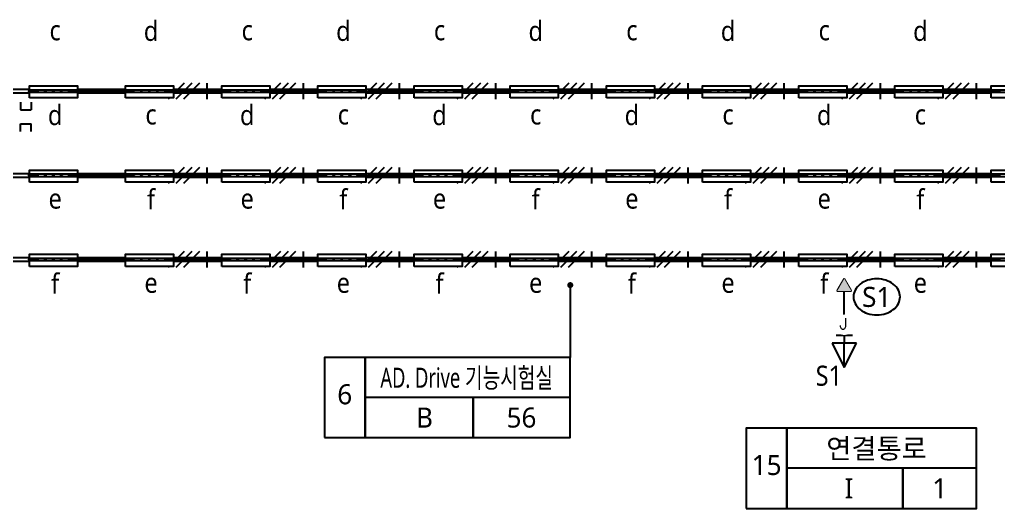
# Model space of a CAD drawing. Header units: millimetres. Extents: x -168200 to 504600, y -244718 to -125918.
# Drawn here: x 86418 to 110847, y -206777 to -194582 of the extents above; entities that cross this region are included whole.
import ezdxf
from ezdxf.enums import TextEntityAlignment as Align

# ---------------------------------------------------------------- set-up
doc = ezdxf.new("R2010")
doc.units = ezdxf.units.MM
doc.set_wipeout_variables(frame=1)
for name, color, linetype in [('elec-box', 6, 'Continuous'), ('RACEWAY', 6, 'Continuous'), ('S', 4, 'Continuous'), ('SECT', 2, 'Continuous'), ('SYM', 3, 'Continuous'), ('TIT', 2, 'Continuous'), ('레이스웨이', 3, 'Continuous')]:
    doc.layers.add(name, color=color, linetype=linetype)
doc.styles.add('$0$스타일1', font='malgun.ttf')
doc.styles.add('arch', font='malgun.ttf')
doc.styles.add('GHS', font='malgun.ttf')
doc.styles.add('ROMANS', font='romans.shx', dxfattribs={"height": 2.5})
doc.dimstyles.new('DIM-QD 1', dxfattribs={"dimtxt": 3, "dimasz": 1.5, "dimexe": 1, "dimexo": 0, "dimgap": 1, "dimtad": 1, "dimdec": 3, "dimdsep": 46, "dimlunit": 6, "dimtxsty": '$0$스타일1', "dimblk1": 'ARCHTICK', "dimblk2": 'ARCHTICK', "dimsah": 1, "dimcen": 0, "dimclrd": 256, "dimclre": 256, "dimclrt": 3, "dimazin": 2, "dimtfac": 1, "dimtdec": 3, "dimtix": 1, "dimtmove": 2, "dimatfit": 3, "dimldrblk": 'ARCHTICK', "dimfxl": 1, "dimtolj": 1, "dimtzin": 0, "dimarcsym": 0})

# ---------------------------------------------------------------- blocks, each defined once
blk = doc.blocks.new('aaa')
at = {"layer": 'SYM'}
blk.add_line((-150, 0), (150, 0), dxfattribs=at)
at = {"layer": 'SYM', "lineweight": -2}
for p, q in [((0, 0), (0, -150)), ((-225, -150), (0, -600)), ((225, -150), (-225, -150)), ((0, -600), (225, -150)), ((0, -600), (0, -150))]:
    blk.add_line(p, q, dxfattribs=at)
blk = doc.blocks.new('A5')
at = {"layer": 'SYM'}
blk.add_lwpolyline([(0, 0), (0.83, 1.44), (-0.83, 1.44)], close=True, dxfattribs=at)
at = {"color": 6}
blk.add_wipeout([(-0.83, 1.44), (0.83, 1.44), (0, 0)], dxfattribs=at).dxf.layer = 'SYM'
at = {"layer": 'SYM'}
h = blk.add_hatch(color=6, dxfattribs=at)
h.dxf.hatch_style = 1
h.paths.add_polyline_path([(-0.83, 1.44), (0, 0), (0.83, 1.44)])
blk = doc.blocks.new('E18')
blk.add_wipeout([(0, -1.5), (0.57, -1.39), (1.06, -1.06), (1.39, -0.57), (1.5, 0), (1.39, 0.57), (1.06, 1.06), (0.57, 1.39), (0, 1.5), (-0.57, 1.39), (-1.06, 1.06), (-1.39, 0.57), (-1.5, 0), (-1.39, -0.57), (-1.06, -1.06), (-0.57, -1.39)]).dxf.layer = 'SYM'
at = {"layer": 'SYM', "style": 'ROMANS'}
blk.add_text('J', height=1.65, dxfattribs=at).set_placement((-0.69, -0.67))
blk = doc.blocks.new('_ARCHTICK')
at = {"color": 0, "linetype": 'ByBlock', "const_width": 0.15}
blk.add_lwpolyline([(-0.5, -0.5), (0.5, 0.5)], dxfattribs=at)
blk = doc.blocks.new('zw$29C1')
blk.add_wipeout([(600, 150), (600, -150), (-600, -150), (-600, 150)]).dxf.layer = 'SYM'
at = {"layer": 'SYM'}
blk.add_lwpolyline([(600, 150), (600, -150), (-600, -150), (-600, 150)], close=True, dxfattribs=at)
blk = doc.blocks.new('레이스 웨이 등기구')
at = {"layer": 'S'}
for points in [[(113454, -190211), (113454, -190141), (114654, -190141), (114654, -190211), (113454, -190211)], [(113454, -190176), (113654, -190176)], [(114654, -190176), (114454, -190176)]]:
    blk.add_lwpolyline(points, dxfattribs=at)
blk = doc.blocks.new('A$Ccecb5d5e')
at = {"layer": '레이스웨이', "rotation": 180}
blk.add_blockref('zw$29C1', (-600, -150), dxfattribs=at)
at = {"layer": '레이스웨이'}
for centre in [(-1200, -130), (-1000, -130), (-800, -130), (-600, -130), (-400, -130), (-200, -130), (0, -130)]:
    blk.add_circle(centre, 15, dxfattribs=at)
blk.add_blockref('레이스 웨이 등기구', (-114654, 190046), dxfattribs=at)

msp = doc.modelspace()

# ---------------------------------------------------------------- linework, layer by layer
at = {"layer": 'RACEWAY'}
for points in [[(111962.5, -196417.7), (86162.5, -196417.7), (86162.5, -196317.7), (111962.5, -196317.7)], [(111962.5, -198517.7), (86162.5, -198517.7), (86162.5, -198417.7), (111962.5, -198417.7)], [(111962.5, -200617.7), (86162.5, -200617.7), (86162.5, -200517.7), (111962.5, -200517.7)]]:
    msp.add_lwpolyline(points, close=True, dxfattribs=at)
at = {"layer": 'S'}
msp.add_line((107000, -201938.4, 1), (107000, -201050, 1), dxfattribs=at)
at = {"layer": 'SECT'}
for p, q in [((86439.1, -196645.6), (86439.1, -196835.6)), ((86707.9, -196645.6), (86707.9, -196835.6)), ((86439.1, -196835.6), (86707.9, -196835.6)), ((86439.1, -197373), (86439.1, -197183)), ((86439.1, -197183), (86707.9, -197183)), ((86707.9, -197373), (86707.9, -197183))]:
    msp.add_line(p, q, dxfattribs=at)
at = {"layer": 'TIT', "color": 6}
for p, q in [((90529.3, -196167.7), (90129.3, -196567.7)), ((90717.9, -196167.7), (90317.9, -196567.7)), ((90906.4, -196167.7), (90506.4, -196567.7)), ((91095, -196167.7), (91095, -196567.7)), ((92929.3, -196167.7), (92529.3, -196567.7)), ((93117.9, -196167.7), (92717.9, -196567.7)), ((93306.4, -196167.7), (92906.4, -196567.7)), ((93495, -196167.7), (93495, -196567.7)), ((95329.3, -196167.7), (94929.3, -196567.7)), ((95517.9, -196167.7), (95117.9, -196567.7)), ((95706.4, -196167.7), (95306.4, -196567.7)), ((95895, -196167.7), (95895, -196567.7)), ((97729.3, -196167.7), (97329.3, -196567.7)), ((97917.9, -196167.7), (97517.9, -196567.7)), ((98106.4, -196167.7), (97706.4, -196567.7)), ((98295, -196167.7), (98295, -196567.7)), ((100129.3, -196167.7), (99729.3, -196567.7)), ((100317.9, -196167.7), (99917.9, -196567.7)), ((100506.4, -196167.7), (100106.4, -196567.7)), ((100695, -196167.7), (100695, -196567.7)), ((102529.3, -196167.7), (102129.3, -196567.7)), ((102717.9, -196167.7), (102317.9, -196567.7)), ((102906.4, -196167.7), (102506.4, -196567.7)), ((103095, -196167.7), (103095, -196567.7)), ((104929.3, -196167.7), (104529.3, -196567.7)), ((105117.9, -196167.7), (104717.9, -196567.7)), ((105306.4, -196167.7), (104906.4, -196567.7)), ((105495, -196167.7), (105495, -196567.7)), ((107329.3, -196167.7), (106929.3, -196567.7)), ((107517.9, -196167.7), (107117.9, -196567.7)), ((107706.4, -196167.7), (107306.4, -196567.7)), ((107895, -196167.7), (107895, -196567.7)), ((109729.3, -196167.7), (109329.3, -196567.7)), ((109917.9, -196167.7), (109517.9, -196567.7)), ((110106.4, -196167.7), (109706.4, -196567.7)), ((110295, -196167.7), (110295, -196567.7)), ((90529.3, -198267.7), (90129.3, -198667.7)), ((90717.9, -198267.7), (90317.9, -198667.7)), ((90906.4, -198267.7), (90506.4, -198667.7)), ((91095, -198267.7), (91095, -198667.7)), ((92929.3, -198267.7), (92529.3, -198667.7)), ((93117.9, -198267.7), (92717.9, -198667.7)), ((93306.4, -198267.7), (92906.4, -198667.7)), ((93495, -198267.7), (93495, -198667.7)), ((95329.3, -198267.7), (94929.3, -198667.7)), ((95517.9, -198267.7), (95117.9, -198667.7)), ((95706.4, -198267.7), (95306.4, -198667.7)), ((95895, -198267.7), (95895, -198667.7)), ((97729.3, -198267.7), (97329.3, -198667.7)), ((97917.9, -198267.7), (97517.9, -198667.7)), ((98106.4, -198267.7), (97706.4, -198667.7)), ((98295, -198267.7), (98295, -198667.7)), ((100129.3, -198267.7), (99729.3, -198667.7)), ((100317.9, -198267.7), (99917.9, -198667.7)), ((100506.4, -198267.7), (100106.4, -198667.7)), ((100695, -198267.7), (100695, -198667.7)), ((102529.3, -198267.7), (102129.3, -198667.7)), ((102717.9, -198267.7), (102317.9, -198667.7)), ((102906.4, -198267.7), (102506.4, -198667.7)), ((103095, -198267.7), (103095, -198667.7)), ((104929.3, -198267.7), (104529.3, -198667.7)), ((105117.9, -198267.7), (104717.9, -198667.7)), ((105306.4, -198267.7), (104906.4, -198667.7)), ((105495, -198267.7), (105495, -198667.7)), ((107329.3, -198267.7), (106929.3, -198667.7)), ((107517.9, -198267.7), (107117.9, -198667.7)), ((107706.4, -198267.7), (107306.4, -198667.7)), ((107895, -198267.7), (107895, -198667.7)), ((109729.3, -198267.7), (109329.3, -198667.7)), ((109917.9, -198267.7), (109517.9, -198667.7)), ((110106.4, -198267.7), (109706.4, -198667.7)), ((110295, -198267.7), (110295, -198667.7)), ((90529.3, -200367.7), (90129.3, -200767.7)), ((90717.9, -200367.7), (90317.9, -200767.7)), ((90906.4, -200367.7), (90506.4, -200767.7)), ((91095, -200367.7), (91095, -200767.7)), ((92929.3, -200367.7), (92529.3, -200767.7)), ((93117.9, -200367.7), (92717.9, -200767.7)), ((93306.4, -200367.7), (92906.4, -200767.7)), ((93495, -200367.7), (93495, -200767.7)), ((95329.3, -200367.7), (94929.3, -200767.7)), ((95517.9, -200367.7), (95117.9, -200767.7)), ((95706.4, -200367.7), (95306.4, -200767.7)), ((95895, -200367.7), (95895, -200767.7)), ((97729.3, -200367.7), (97329.3, -200767.7)), ((97917.9, -200367.7), (97517.9, -200767.7)), ((98106.4, -200367.7), (97706.4, -200767.7)), ((98295, -200367.7), (98295, -200767.7)), ((100129.3, -200367.7), (99729.3, -200767.7)), ((100317.9, -200367.7), (99917.9, -200767.7)), ((100506.4, -200367.7), (100106.4, -200767.7)), ((100695, -200367.7), (100695, -200767.7)), ((102529.3, -200367.7), (102129.3, -200767.7)), ((102717.9, -200367.7), (102317.9, -200767.7)), ((102906.4, -200367.7), (102506.4, -200767.7)), ((103095, -200367.7), (103095, -200767.7)), ((104929.3, -200367.7), (104529.3, -200767.7)), ((105117.9, -200367.7), (104717.9, -200767.7)), ((105306.4, -200367.7), (104906.4, -200767.7)), ((105495, -200367.7), (105495, -200767.7)), ((107329.3, -200367.7), (106929.3, -200767.7)), ((107517.9, -200367.7), (107117.9, -200767.7)), ((107706.4, -200367.7), (107306.4, -200767.7)), ((107895, -200367.7), (107895, -200767.7)), ((109729.3, -200367.7), (109329.3, -200767.7)), ((109917.9, -200367.7), (109517.9, -200767.7)), ((110106.4, -200367.7), (109706.4, -200767.7)), ((110295, -200367.7), (110295, -200767.7))]:
    msp.add_line(p, q, dxfattribs=at)

# ---------------------------------------------------------------- block references
at = {"layer": 'SYM', "xscale": 1.34784, "yscale": 1.34784, "zscale": 1.34784}
msp.add_blockref('aaa', (107000, -202452.7, 1), dxfattribs=at)

# ---------------------------------------------------------------- texts
at = {"layer": 'elec-box', "color": 3, "style": 'GHS'}
for s, p in [('6', (94533.5, -203930)), ('15', (105061.8, -205696.8))]:
    msp.add_text(s, height=500, dxfattribs=at).set_placement(p, align=Align.MIDDLE)
at = {"layer": 'SYM', "style": 'arch', "width": 0.9}
for s, p in [('d', (89699, -194851.3)), ('d', (94499, -194851.3)), ('d', (99299, -194851.3)), ('d', (104099, -194851.3)), ('d', (108899, -194851.3)), ('c', (87306.1, -194851.3)), ('c', (92099, -194851.3)), ('c', (96899, -194851.3)), ('c', (101699, -194851.3)), ('c', (106499, -194851.3)), ('d', (87306.1, -196951.3)), ('c', (89699, -196951.3)), ('d', (92099, -196951.3)), ('c', (94499, -196951.3)), ('d', (96899, -196951.3)), ('c', (99299, -196951.3)), ('d', (101699, -196951.3)), ('c', (104099, -196951.3)), ('d', (106499, -196951.3)), ('c', (108899, -196951.3)), ('f', (89699, -199051.3)), ('f', (94499, -199051.3)), ('f', (99299, -199051.3)), ('f', (104099, -199051.3)), ('f', (108899, -199051.3)), ('e', (87306.1, -199051.3)), ('e', (92099, -199051.3)), ('e', (96899, -199051.3)), ('e', (101699, -199051.3)), ('e', (106499, -199051.3)), ('f', (87306.1, -201151.3)), ('e', (89699, -201151.3)), ('f', (92099, -201151.3)), ('e', (94499, -201151.3)), ('f', (96899, -201151.3)), ('e', (99299, -201151.3)), ('f', (101699, -201151.3)), ('e', (104099, -201151.3)), ('f', (106499, -201151.3)), ('e', (108899, -201151.3)), ('S1', (106613.7, -203466))]:
    msp.add_text(s, height=500, dxfattribs=at).set_placement(p, align=Align.MIDDLE)
at = {"layer": 'SYM', "style": 'GHS'}
msp.add_text('S1', height=500, dxfattribs=at).set_placement((107810, -201500), align=Align.MIDDLE)

# ---------------------------------------------------------------- wipeouts: each hides what was drawn before it
at = {"color": 6}
for points in [[(95041, -203010), (100161.2, -203010), (100161.2, -204010), (95041, -204010)], [(105569.4, -204776.8), (110299.6, -204776.8), (110299.6, -205776.8), (105569.4, -205776.8)]]:
    msp.add_wipeout(points, dxfattribs=at).dxf.layer = 'elec-box'

# ---------------------------------------------------------------- next in the draw order: linework, layer by layer
at = {"layer": 'elec-box', "color": 6}
for points in [[(95041, -204010), (100161.2, -204010), (100161.2, -203010), (95041, -203010)], [(105569.4, -205776.8), (110299.6, -205776.8), (110299.6, -204776.8), (105569.4, -204776.8)]]:
    msp.add_lwpolyline(points, close=True, dxfattribs=at)

# ---------------------------------------------------------------- next in the draw order: block references
for p in [(87861.9, -196237.8), (90262, -196237.8), (92662.1, -196237.8), (95062.2, -196237.8), (97462.3, -196237.8), (99862.4, -196237.8), (102262.5, -196237.8), (104662.5, -196237.8), (107062.5, -196237.8), (109462.5, -196237.8), (111862.5, -196237.8), (87861.9, -198337.8), (90262, -198337.8), (92662.1, -198337.8), (95062.2, -198337.8), (97462.3, -198337.8), (99862.4, -198337.8), (102262.5, -198337.8), (104662.5, -198337.8), (107062.5, -198337.8), (109462.5, -198337.8), (111862.5, -198337.8), (87861.9, -200437.8), (90262, -200437.8), (92662.1, -200437.8), (95062.2, -200437.8), (97462.3, -200437.8), (99862.4, -200437.8), (102262.5, -200437.8), (104662.5, -200437.8), (107062.5, -200437.8), (109462.5, -200437.8), (111862.5, -200437.8)]:
    msp.add_blockref('A$Ccecb5d5e', p)
at = {"layer": 'S', "xscale": 210.0000233311651, "yscale": 210.0000233311651, "zscale": 210.0000233311651, "rotation": 179.9999999999998}
msp.add_blockref('A5', (107000, -201050, 1), dxfattribs=at)
at = {"layer": 'SYM', "xscale": 171.4285714273867, "yscale": 171.4285714273867, "zscale": 171.4285714273867}
msp.add_blockref('E18', (107000, -202195.6, 1), dxfattribs=at)

# ---------------------------------------------------------------- next in the draw order: texts
at = {"layer": 'elec-box', "color": 3, "style": 'GHS', "width": 0.7}
msp.add_text('AD. Drive 기능시험실', height=500, dxfattribs=at).set_placement((97576.1, -203510), align=Align.MIDDLE)
at = {"layer": 'elec-box', "color": 3, "style": 'GHS'}
msp.add_text('연결통로', height=500, dxfattribs=at).set_placement((107804.5, -205276.8), align=Align.MIDDLE)

# ---------------------------------------------------------------- next in the draw order: leaders
at = {"layer": 'elec-box'}
msp.add_leader([(100161.2, -201205.3), (100161.2, -202977.5), (100161.2, -203010)], dimstyle='DIM-QD 1', override={"dimscale": 100, "dimasz": 1.5, "dimtad": 0, "dimclrd": 6, "dimldrblk": 'DOT'}, dxfattribs=at)

# ---------------------------------------------------------------- next in the draw order: linework, layer by layer
at = {"layer": 'S'}
for points in [[(87862.2, -196367.7), (89062.2, -196367.7)], [(90262.3, -196367.7), (91462.3, -196367.7)], [(92662.2, -196367.7), (93862.2, -196367.7)], [(95115.1, -196367.7), (96315.1, -196367.7)], [(97462.4, -196367.7), (98662.4, -196367.7)], [(99862.5, -196367.7), (101062.5, -196367.7)], [(102262.6, -196367.7), (103462.6, -196367.7)], [(104662.6, -196367.7), (105862.6, -196367.7)], [(107062.6, -196367.7), (108262.6, -196367.7)], [(109462.6, -196367.7), (110662.6, -196367.7)], [(87862.2, -198467.7), (89062.2, -198467.7)], [(90262.3, -198467.7), (91462.3, -198467.7)], [(92662.2, -198467.7), (93862.2, -198467.7)], [(95115.1, -198467.7), (96315.1, -198467.7)], [(97462.4, -198467.7), (98662.4, -198467.7)], [(99862.5, -198467.7), (101062.5, -198467.7)], [(102262.6, -198467.7), (103462.6, -198467.7)], [(104662.6, -198467.7), (105862.6, -198467.7)], [(107062.6, -198467.7), (108262.6, -198467.7)], [(109462.6, -198467.7), (110662.6, -198467.7)], [(87862.2, -200567.7), (89062.2, -200567.7)], [(90262.3, -200567.7), (91462.3, -200567.7)], [(92662.2, -200567.7), (93862.2, -200567.7)], [(95115.1, -200567.7), (96315.1, -200567.7)], [(97462.4, -200567.7), (98662.4, -200567.7)], [(99862.5, -200567.7), (101062.5, -200567.7)], [(102262.6, -200567.7), (103462.6, -200567.7)], [(104662.6, -200567.7), (105862.6, -200567.7)], [(107062.6, -200567.7), (108262.6, -200567.7)], [(109462.6, -200567.7), (110662.6, -200567.7)]]:
    msp.add_lwpolyline(points, dxfattribs=at)

# ---------------------------------------------------------------- next in the draw order: block references
at = {"layer": 'S', "xscale": 210.0000233311651, "yscale": 210.0000233311651, "zscale": 210.0000233311651, "rotation": 179.9999999999998}
msp.add_blockref('A5', (107000, -201050, 1), dxfattribs=at)

# ---------------------------------------------------------------- next in the draw order: wipeouts: each hides what was drawn before it
at = {"color": 6}
for points in [[(95041, -204010), (97740, -204010), (97740, -205010), (95041, -205010)], [(105569.4, -205776.8), (108464.5, -205776.8), (108464.5, -206776.8), (105569.4, -206776.8)]]:
    msp.add_wipeout(points, dxfattribs=at).dxf.layer = 'elec-box'

# ---------------------------------------------------------------- next in the draw order: linework, layer by layer
at = {"layer": 'elec-box', "color": 6}
for points in [[(94025.9, -205010), (95041, -205010), (95041, -203010), (94025.9, -203010)], [(95041, -205010), (97740, -205010), (97740, -204010), (95041, -204010)], [(104554.3, -206776.8), (105569.4, -206776.8), (105569.4, -204776.8), (104554.3, -204776.8)], [(105569.4, -206776.8), (108464.5, -206776.8), (108464.5, -205776.8), (105569.4, -205776.8)]]:
    msp.add_lwpolyline(points, close=True, dxfattribs=at)

# ---------------------------------------------------------------- next in the draw order: block references
at = {"layer": 'S', "xscale": 210.0000233311651, "yscale": 210.0000233311651, "zscale": 210.0000233311651, "rotation": 179.9999999999998}
msp.add_blockref('A5', (107000, -201050, 1), dxfattribs=at)

# ---------------------------------------------------------------- next in the draw order: texts
at = {"layer": 'elec-box', "color": 3, "style": 'GHS'}
for s, p in [('B', (96522.5, -204510)), ('I', (107116.9, -206276.8))]:
    msp.add_text(s, height=500, dxfattribs=at).set_placement(p, align=Align.MIDDLE)

# ---------------------------------------------------------------- next in the draw order: linework, layer by layer
at = {"layer": 'SYM', "color": 6}
msp.add_lwpolyline([(107227.9, -201500, 0.123596), (107269.5, -201665.9, 0.105594), (107398.4, -201818.2, 0.0872703), (107581.1, -201914.2, 0.0776282), (107810, -201950, 0.0776282), (108038.9, -201914.2, 0.0872703), (108221.6, -201818.2, 0.105594), (108350.5, -201665.9, 0.123596), (108392.1, -201500, 0.123596), (108350.5, -201334.1, 0.105594), (108221.6, -201181.8, 0.0872703), (108038.9, -201085.8, 0.0776282), (107810, -201050, 0.0776282), (107581.1, -201085.8, 0.0872703), (107398.4, -201181.8, 0.105594), (107269.5, -201334.1, 0.123596)], format="xyb", close=True, dxfattribs=at)

# ---------------------------------------------------------------- next in the draw order: wipeouts: each hides what was drawn before it
at = {"color": 6}
for points in [[(97740, -204010), (100161.2, -204010), (100161.2, -205010), (97740, -205010)], [(108464.5, -205776.8), (110299.6, -205776.8), (110299.6, -206776.8), (108464.5, -206776.8)]]:
    msp.add_wipeout(points, dxfattribs=at).dxf.layer = 'elec-box'

# ---------------------------------------------------------------- next in the draw order: linework, layer by layer
at = {"layer": 'elec-box', "color": 6}
for points in [[(97740, -205010), (100161.2, -205010), (100161.2, -204010), (97740, -204010)], [(108464.5, -206776.8), (110299.6, -206776.8), (110299.6, -205776.8), (108464.5, -205776.8)]]:
    msp.add_lwpolyline(points, close=True, dxfattribs=at)

# ---------------------------------------------------------------- next in the draw order: texts
at = {"layer": 'elec-box', "color": 3, "style": 'GHS'}
for s, p in [('56', (98943.7, -204510)), ('1', (109382, -206276.8))]:
    msp.add_text(s, height=500, dxfattribs=at).set_placement(p, align=Align.MIDDLE)

doc.saveas('drawing.dxf')
